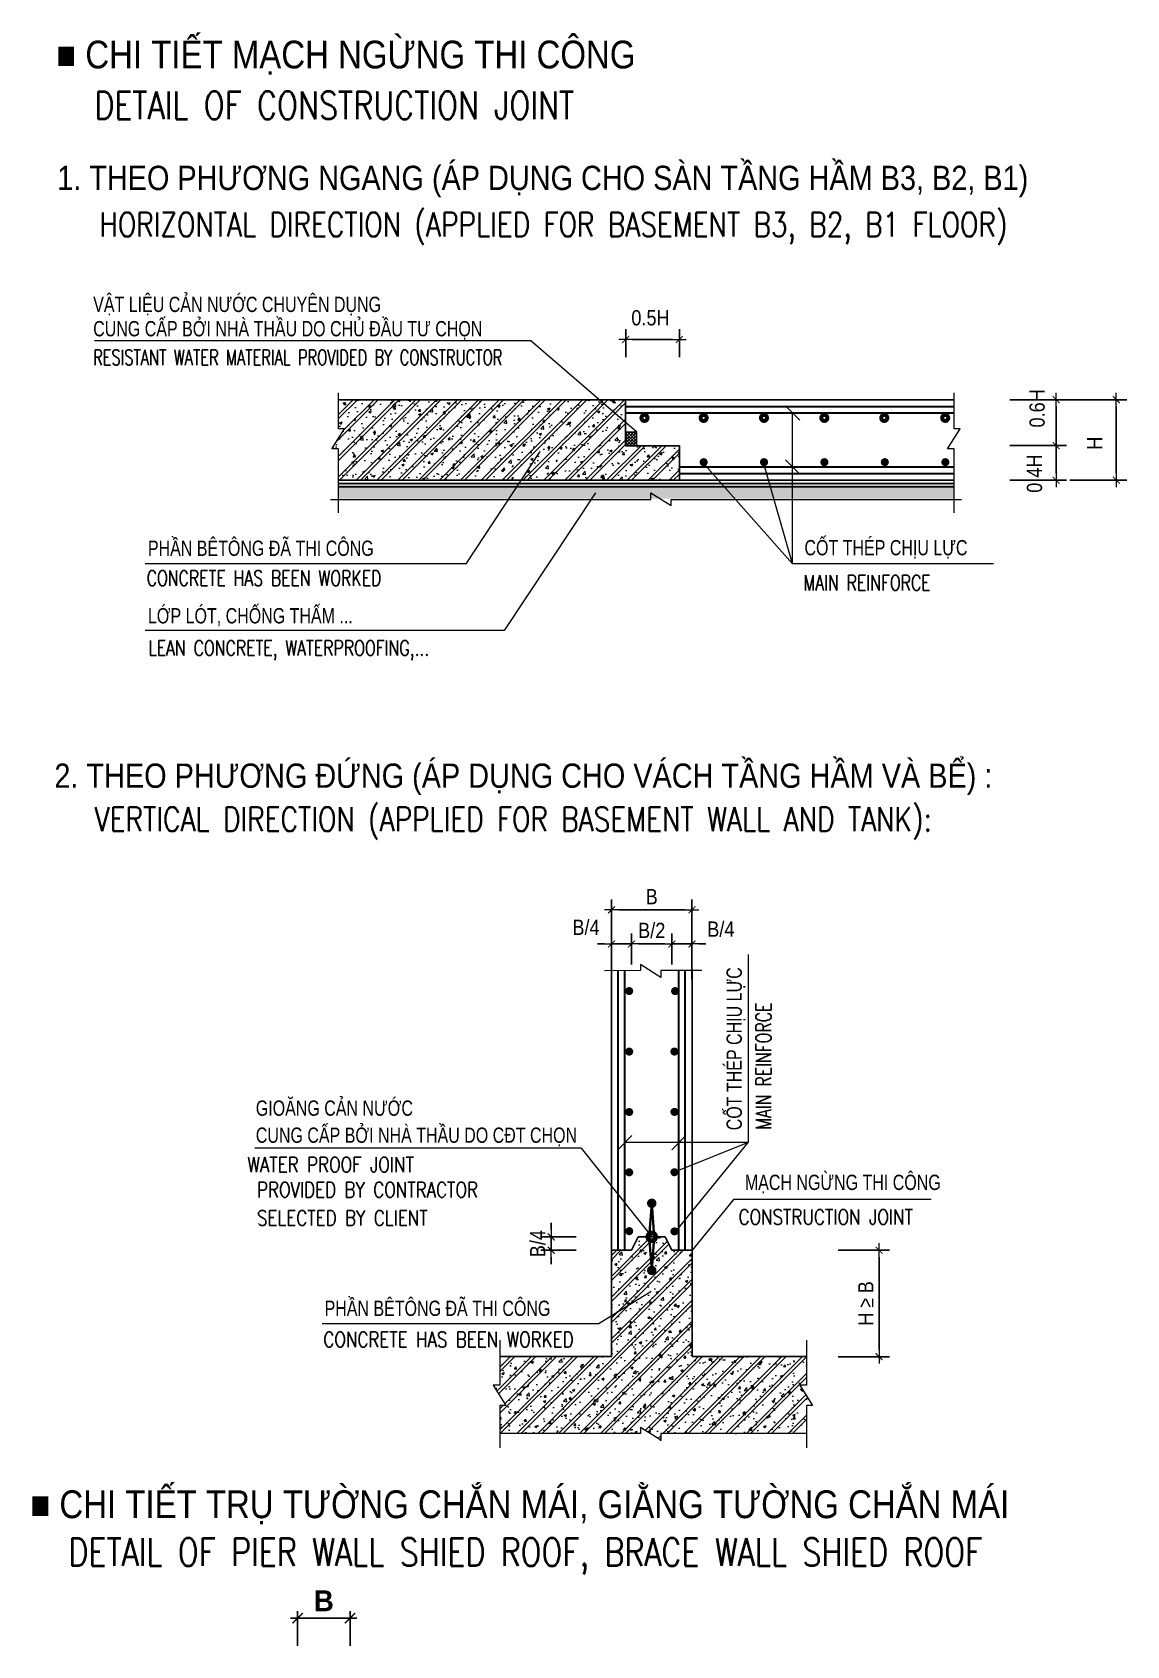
# Model space of a CAD drawing. Header units: millimetres. Extents: x 408913 to 1237273, y -191467 to -86666.
# Drawn here: x 745673 to 761438, y -158192 to -134949 of the extents above; entities that cross this region are included whole.
import ezdxf
from ezdxf.enums import TextEntityAlignment as Align

# ---------------------------------------------------------------- set-up
doc = ezdxf.new("R2010")
doc.units = ezdxf.units.MM
doc.header["$LTSCALE"] = 35
doc.header["$PDMODE"] = 3
for name, color, linetype, lineweight in [('02DIM', 1, 'Continuous', 18), ('03BORDER', 3, 'Continuous', 25), ('05STEEL', 2, 'Continuous', 40), ('08MATERIAL', 9, 'Continuous', 9), ('14PATH', 1, 'Continuous', 15), ('NDC_S_DIM', 1, 'Continuous', 9), ('NDC_S_ENG TEXT', 2, 'Continuous', 9), ('NDC_S_HATCH MATERIAL', 8, 'Continuous', 13), ('NDC_S_REBAR', 4, 'Continuous', 35), ('NDC_S_VN TEXT', 7, 'Continuous', 9)]:
    doc.layers.add(name, color=color, linetype=linetype, lineweight=lineweight)
doc.layers.add('9', color=9, linetype='Continuous')
doc.layers.add('DIM', color=1, linetype='Continuous')
doc.styles.add('AVANTH', font='')
doc.styles.add('NDC_ARIAL', font='arial.ttf', dxfattribs={"width": 0.85})
doc.styles.add('NDC_ROMANS', font='romans.shx', dxfattribs={"width": 0.8})
doc.styles.get('AVANTH').set_extended_font_data('.VnAvantH', bold=True)
doc.dimstyles.new('LI50', dxfattribs={"dimscale": 100, "dimtxt": 3, "dimasz": 1.5, "dimexe": 1, "dimexo": 0, "dimgap": 1, "dimtad": 1, "dimdec": 0, "dimlfac": 0.5, "dimzin": 0, "dimdsep": 46, "dimtxsty": 'AVANTH', "dimblk1": 'ARCHTICK', "dimblk2": 'ARCHTICK', "dimsah": 1, "dimcen": 0, "dimdle": 1, "dimclrd": 256, "dimclre": 256, "dimclrt": 4, "dimadec": 0, "dimazin": 0, "dimtfac": 0.5, "dimtdec": 0, "dimtmove": 0, "dimatfit": 3, "dimldrblk": 'ARCHTICK', "dimfxl": 1, "dimtolj": 1, "dimtzin": 0, "dimarcsym": 0})
doc.dimstyles.new('NDC_1-100', dxfattribs={"dimscale": 100, "dimtxt": 2.2, "dimasz": 1, "dimexe": 1.5, "dimexo": 2, "dimgap": 0.8, "dimtad": 1, "dimdec": 0, "dimdsep": 46, "dimtxsty": 'NDC_ARIAL', "dimblk": 'DIMMARK', "dimcen": 49999.938995, "dimdle": 1.5, "dimclrd": 1, "dimclre": 1, "dimclrt": 3, "dimadec": 0, "dimazin": 0, "dimtfac": 1, "dimtdec": 0, "dimtix": 1, "dimtmove": 2, "dimatfit": 3, "dimfxl": 1, "dimarcsym": 0})

# ---------------------------------------------------------------- blocks, each defined once
blk = doc.blocks.new('DIMMARK')
at = {"layer": 'NDC_S_DIM', "color": 1}
blk.add_line((-1.5, 0), (1, 0), dxfattribs=at)
at = {"layer": 'NDC_S_DIM', "color": 2, "const_width": 0.15}
blk.add_lwpolyline([(-0.5, -0.5), (0.5, 0.5)], dxfattribs=at)
blk = doc.blocks.new('*D560')
at = {"layer": 'DEFPOINTS', "color": 0, "ltscale": 30, "transparency": 16777216}
for p in [(754994, -139375), (754221, -139831), (754994, -139831)]:
    blk.add_point(p, dxfattribs=at)
at = {"layer": 'DIM', "color": 1, "lineweight": -2, "ltscale": 30, "transparency": 16777216}
for p, q in [((754221, -139631), (754221, -139225)), ((754321, -139375), (754894, -139375)), ((754994, -139631), (754994, -139225))]:
    blk.add_line(p, q, dxfattribs=at)
at = {"layer": 'DIM', "color": 1, "lineweight": -2, "ltscale": 30, "transparency": 16777216, "xscale": 100, "yscale": 100, "zscale": 100, "rotation": 180}
blk.add_blockref('DIMMARK', (754221, -139375), dxfattribs=at)
at = {"layer": 'DIM', "color": 1, "lineweight": -2, "ltscale": 30, "transparency": 16777216, "xscale": 100, "yscale": 100, "zscale": 100}
blk.add_blockref('DIMMARK', (754994, -139375), dxfattribs=at)
at = {"layer": 'DIM', "color": 3, "ltscale": 30, "transparency": 16777216, "insert": (754578, -139063), "char_height": 220, "attachment_point": 5, "style": 'NDC_ARIAL'}
blk.add_mtext('0.5H', dxfattribs=at)
blk = doc.blocks.new('*D561')
at = {"layer": 'DEFPOINTS', "color": 0, "ltscale": 30, "transparency": 16777216}
for p in [(759554, -140242), (760421, -141401), (761288, -141401)]:
    blk.add_point(p, dxfattribs=at)
at = {"layer": 'DIM', "color": 1, "lineweight": -2, "ltscale": 30, "transparency": 16777216}
for p, q in [((759754, -140242), (761438, -140242)), ((761288, -140342), (761288, -141301)), ((760621, -141401), (761438, -141401))]:
    blk.add_line(p, q, dxfattribs=at)
at = {"layer": 'DIM', "color": 1, "lineweight": -2, "ltscale": 30, "transparency": 16777216, "xscale": 100, "yscale": 100, "zscale": 100}
for p, rotation in [((761288, -140242), 90), ((761288, -141401), 270)]:
    blk.add_blockref('DIMMARK', p, dxfattribs=dict(at, rotation=rotation))
at = {"layer": 'DIM', "color": 3, "ltscale": 30, "transparency": 16777216, "insert": (760977, -140869), "char_height": 220, "attachment_point": 5, "rotation": 90, "style": 'NDC_ARIAL'}
blk.add_mtext('H', dxfattribs=at)
blk = doc.blocks.new('*D562')
at = {"layer": 'DEFPOINTS', "color": 0, "ltscale": 30, "transparency": 16777216}
for p in [(759554, -140242), (759554, -140904), (760421, -140904)]:
    blk.add_point(p, dxfattribs=at)
at = {"layer": 'DIM', "color": 1, "lineweight": -2, "ltscale": 30, "transparency": 16777216}
for p, q in [((759754, -140242), (760571, -140242)), ((760421, -140342), (760421, -140804)), ((759754, -140904), (760571, -140904))]:
    blk.add_line(p, q, dxfattribs=at)
at = {"layer": 'DIM', "color": 1, "lineweight": -2, "ltscale": 30, "transparency": 16777216, "xscale": 100, "yscale": 100, "zscale": 100}
for p, rotation in [((760421, -140242), 90), ((760421, -140904), 270)]:
    blk.add_blockref('DIMMARK', p, dxfattribs=dict(at, rotation=rotation))
at = {"layer": 'DIM', "color": 3, "ltscale": 30, "transparency": 16777216, "insert": (760148, -140367), "char_height": 220, "attachment_point": 5, "rotation": 90, "style": 'NDC_ARIAL'}
blk.add_mtext('0.6H', dxfattribs=at)
blk = doc.blocks.new('*D563')
at = {"layer": 'DEFPOINTS', "color": 0, "ltscale": 30, "transparency": 16777216}
for p in [(759554, -140904), (759554, -141402), (760421, -141402)]:
    blk.add_point(p, dxfattribs=at)
at = {"layer": 'DIM', "color": 1, "lineweight": -2, "ltscale": 30, "transparency": 16777216}
for p, q in [((759754, -140904), (760571, -140904)), ((760421, -141004), (760421, -141302)), ((759754, -141402), (760571, -141402))]:
    blk.add_line(p, q, dxfattribs=at)
at = {"layer": 'DIM', "color": 1, "lineweight": -2, "ltscale": 30, "transparency": 16777216, "xscale": 100, "yscale": 100, "zscale": 100}
for p, rotation in [((760421, -140904), 90), ((760421, -141402), 270)]:
    blk.add_blockref('DIMMARK', p, dxfattribs=dict(at, rotation=rotation))
at = {"layer": 'DIM', "color": 3, "ltscale": 30, "transparency": 16777216, "insert": (760110, -141307), "char_height": 220, "attachment_point": 5, "rotation": 90, "style": 'NDC_ARIAL'}
blk.add_mtext('0.4H', dxfattribs=at)
blk = doc.blocks.new('*D564')
at = {"layer": 'DEFPOINTS', "color": 0, "ltscale": 30, "transparency": 16777216}
for p in [(753149, -152302), (753707, -152302), (753707, -152495)]:
    blk.add_point(p, dxfattribs=at)
at = {"layer": 'DIM', "color": 1, "lineweight": -2, "ltscale": 30, "transparency": 16777216}
for p, q in [((753149, -152202), (753149, -152102)), ((753507, -152302), (752999, -152302)), ((753149, -152495), (753149, -152302)), ((753507, -152495), (752999, -152495)), ((753149, -152595), (753149, -152695))]:
    blk.add_line(p, q, dxfattribs=at)
at = {"layer": 'DIM', "color": 1, "lineweight": -2, "ltscale": 30, "transparency": 16777216, "xscale": 100, "yscale": 100, "zscale": 100}
for p, rotation in [((753149, -152302), 270), ((753149, -152495), 90)]:
    blk.add_blockref('DIMMARK', p, dxfattribs=dict(at, rotation=rotation))
at = {"layer": 'DIM', "color": 3, "ltscale": 30, "transparency": 16777216, "insert": (752955, -152399), "char_height": 220, "attachment_point": 5, "rotation": 90, "style": 'NDC_ARIAL'}
blk.add_mtext('B/4', dxfattribs=at)
blk = doc.blocks.new('*D565')
at = {"layer": 'DEFPOINTS', "color": 0, "ltscale": 30, "transparency": 16777216}
for p in [(754886, -148083), (754306, -148578), (754886, -148578)]:
    blk.add_point(p, dxfattribs=at)
at = {"layer": 'DIM', "color": 1, "lineweight": -2, "ltscale": 30, "transparency": 16777216}
for p, q in [((754306, -148378), (754306, -147933)), ((754886, -148378), (754886, -147933)), ((754406, -148083), (754786, -148083))]:
    blk.add_line(p, q, dxfattribs=at)
at = {"layer": 'DIM', "color": 1, "lineweight": -2, "ltscale": 30, "transparency": 16777216, "xscale": 100, "yscale": 100, "zscale": 100, "rotation": 180}
blk.add_blockref('DIMMARK', (754306, -148083), dxfattribs=at)
at = {"layer": 'DIM', "color": 1, "lineweight": -2, "ltscale": 30, "transparency": 16777216, "xscale": 100, "yscale": 100, "zscale": 100}
blk.add_blockref('DIMMARK', (754886, -148083), dxfattribs=at)
at = {"layer": 'DIM', "color": 3, "ltscale": 30, "transparency": 16777216, "insert": (754596, -147889), "char_height": 220, "attachment_point": 5, "style": 'NDC_ARIAL'}
blk.add_mtext('B/2', dxfattribs=at)
blk = doc.blocks.new('*D566')
at = {"layer": 'DEFPOINTS', "color": 0, "ltscale": 30, "transparency": 16777216}
for p in [(754306, -148083), (754016, -148578), (754306, -148578)]:
    blk.add_point(p, dxfattribs=at)
at = {"layer": 'DIM', "color": 1, "lineweight": -2, "ltscale": 30, "transparency": 16777216}
for p, q in [((754016, -148378), (754016, -147933)), ((754306, -148378), (754306, -147933)), ((753916, -148083), (753816, -148083)), ((754016, -148083), (754306, -148083)), ((754406, -148083), (754506, -148083))]:
    blk.add_line(p, q, dxfattribs=at)
at = {"layer": 'DIM', "color": 1, "lineweight": -2, "ltscale": 30, "transparency": 16777216, "xscale": 100, "yscale": 100, "zscale": 100}
blk.add_blockref('DIMMARK', (754016, -148083), dxfattribs=at)
at = {"layer": 'DIM', "color": 1, "lineweight": -2, "ltscale": 30, "transparency": 16777216, "xscale": 100, "yscale": 100, "zscale": 100, "rotation": 180}
blk.add_blockref('DIMMARK', (754306, -148083), dxfattribs=at)
at = {"layer": 'DIM', "color": 3, "ltscale": 30, "transparency": 16777216, "insert": (753649, -147844), "char_height": 220, "attachment_point": 5, "style": 'NDC_ARIAL'}
blk.add_mtext('B/4', dxfattribs=at)
blk = doc.blocks.new('*D567')
at = {"layer": 'DEFPOINTS', "color": 0, "ltscale": 30, "transparency": 16777216}
for p in [(755176, -147591), (754016, -148791), (755176, -148791)]:
    blk.add_point(p, dxfattribs=at)
at = {"layer": 'DIM', "color": 1, "lineweight": -2, "ltscale": 30, "transparency": 16777216}
for p, q in [((754016, -148591), (754016, -147441)), ((755176, -148591), (755176, -147441)), ((754116, -147591), (755076, -147591))]:
    blk.add_line(p, q, dxfattribs=at)
at = {"layer": 'DIM', "color": 1, "lineweight": -2, "ltscale": 30, "transparency": 16777216, "xscale": 100, "yscale": 100, "zscale": 100, "rotation": 180}
blk.add_blockref('DIMMARK', (754016, -147591), dxfattribs=at)
at = {"layer": 'DIM', "color": 1, "lineweight": -2, "ltscale": 30, "transparency": 16777216, "xscale": 100, "yscale": 100, "zscale": 100}
blk.add_blockref('DIMMARK', (755176, -147591), dxfattribs=at)
at = {"layer": 'DIM', "color": 3, "ltscale": 30, "transparency": 16777216, "insert": (754596, -147401), "char_height": 220, "attachment_point": 5, "style": 'NDC_ARIAL'}
blk.add_mtext('B', dxfattribs=at)
blk = doc.blocks.new('*D568')
at = {"layer": 'DEFPOINTS', "color": 0, "ltscale": 30, "transparency": 16777216}
for p in [(755176, -148083), (754886, -148578), (755176, -148578)]:
    blk.add_point(p, dxfattribs=at)
at = {"layer": 'DIM', "color": 1, "lineweight": -2, "ltscale": 30, "transparency": 16777216}
for p, q in [((754886, -148378), (754886, -147933)), ((755176, -148378), (755176, -147933)), ((754786, -148083), (754686, -148083)), ((754886, -148083), (755176, -148083)), ((755276, -148083), (755376, -148083))]:
    blk.add_line(p, q, dxfattribs=at)
at = {"layer": 'DIM', "color": 1, "lineweight": -2, "ltscale": 30, "transparency": 16777216, "xscale": 100, "yscale": 100, "zscale": 100}
blk.add_blockref('DIMMARK', (754886, -148083), dxfattribs=at)
at = {"layer": 'DIM', "color": 1, "lineweight": -2, "ltscale": 30, "transparency": 16777216, "xscale": 100, "yscale": 100, "zscale": 100, "rotation": 180}
blk.add_blockref('DIMMARK', (755176, -148083), dxfattribs=at)
at = {"layer": 'DIM', "color": 3, "ltscale": 30, "transparency": 16777216, "insert": (755592, -147870), "char_height": 220, "attachment_point": 5, "style": 'NDC_ARIAL'}
blk.add_mtext('B/4', dxfattribs=at)
blk = doc.blocks.new('*D569')
at = {"layer": 'DEFPOINTS', "color": 0, "ltscale": 30, "transparency": 16777216}
for p in [(757083, -152495), (757083, -154028), (757870, -154028)]:
    blk.add_point(p, dxfattribs=at)
at = {"layer": 'DIM', "color": 1, "lineweight": -2, "ltscale": 30, "transparency": 16777216}
for p, q in [((757283, -152495), (758020, -152495)), ((757870, -152595), (757870, -153928)), ((757283, -154028), (758020, -154028))]:
    blk.add_line(p, q, dxfattribs=at)
at = {"layer": 'DIM', "color": 1, "lineweight": -2, "ltscale": 30, "transparency": 16777216, "xscale": 100, "yscale": 100, "zscale": 100}
for p, rotation in [((757870, -152495), 90), ((757870, -154028), 270)]:
    blk.add_blockref('DIMMARK', p, dxfattribs=dict(at, rotation=rotation))
at = {"layer": 'DIM', "color": 3, "ltscale": 30, "transparency": 16777216, "insert": (757680, -153261), "char_height": 220, "attachment_point": 5, "rotation": 90, "style": 'NDC_ARIAL'}
blk.add_mtext('H {\\A0;\\fSymbol|b0|i0|c2|p17;³ }B', dxfattribs=at)
blk = doc.blocks.new('_ArchTick')
at = {"color": 0, "linetype": 'ByBlock', "const_width": 0.15}
blk.add_lwpolyline([(-0.5, -0.5), (0.5, 0.5)], dxfattribs=at)
blk = doc.blocks.new('*D570')
at = {"layer": '9', "linetype": 'ByBlock', "lineweight": -2, "transparency": 16777216}
for p, q in [((750350, -157795), (749395, -157795)), ((749495, -158192), (749495, -157695)), ((750250, -158192), (750250, -157695))]:
    blk.add_line(p, q, dxfattribs=at)
at = {"layer": 'DEFPOINTS', "color": 0, "linetype": 'ByBlock', "transparency": 16777216}
for p in [(749495, -157795), (749495, -158192), (750250, -158192)]:
    blk.add_point(p, dxfattribs=at)
at = {"layer": '9', "linetype": 'ByBlock', "lineweight": -2, "transparency": 16777216, "xscale": 150, "yscale": 150, "zscale": 150, "rotation": 180}
blk.add_blockref('_ArchTick', (749495, -157795), dxfattribs=at)
at = {"layer": '9', "linetype": 'ByBlock', "lineweight": -2, "transparency": 16777216, "xscale": 150, "yscale": 150, "zscale": 150}
blk.add_blockref('_ArchTick', (750250, -157795), dxfattribs=at)
at = {"layer": '9', "color": 4, "linetype": 'ByBlock', "transparency": 16777216, "insert": (749872, -157545), "char_height": 300, "attachment_point": 5, "style": 'AVANTH'}
blk.add_mtext('\\A1;b', dxfattribs=at)

msp = doc.modelspace()

# ---------------------------------------------------------------- hatches: boundary and pattern name
at = {"layer": '08MATERIAL'}
h = msp.add_hatch(dxfattribs=at)
h.set_pattern_fill('ANSI37', color=8, scale=9.667891, style=0)
h.set_pattern_definition([(45, (683752.485, -190674.81), (-21.705035, 21.705035), []), (135, (683752.485, -190674.81), (-21.705035, -21.705035), [])])
h.paths.add_polyline_path([(754220.6, -140904.4), (754382.7, -140904.4), (754382.7, -140711.1), (754220.6, -140711.1)])
h = msp.add_hatch(dxfattribs=at)
h.set_pattern_fill('AR-CONC', color=256, scale=1.933578, style=0)
h.set_pattern_definition([(50, (693727.48, -191312.2), (352.2683, -30.8195), [36.8347, -405.1813]), (355, (693727.48, -191312.2), (-68.1448, 369.423), [29.4677, -324.145]), (100.451, (693756.83, -191314.76), (284.1248, 338.6018), [31.3046, -344.351]), (46.1842, (693727.48, -191213.97), (524.1525, -81.2921), [55.252, -607.772]), (96.6356, (693771.16, -191220.74), (459.0397, 478.4167), [46.957, -516.5264]), (351.184, (693727.5, -191213.97), (459.0404, 478.416), [44.2016, -486.2176]), (21, (693776.6, -191238.52), (293.1592, -197.7384), [36.8347, -405.1813]), (326, (693776.6, -191238.52), (119.499, 356.1418), [29.4677, -324.145]), (71.4514, (693801.02, -191255), (412.6575, 158.4043), [31.3046, -344.351]), (37.5, (693727.48, -191312.19), (5.97206, 163.49379), [0, -320.21603, 0, -329.05635, 0, -325.3729]), (7.5, (693727.48, -191312.19), (129.20105, 193.707), [0, -187.61123, 0, -312.8491, 0, -124.01004]), (327.5, (693617.95, -191312.19), (262.17503, -11.07697), [0, -122.7822, 0, -383.08053, 0, -508.3184]), (317.5, (693568.84, -191312.2), (286.41937, 49.1641), [0, -159.6169, 0, -254.40476, 0, -360.9797])])
h.paths.add_polyline_path([(752571.1, -141669), (752715.2, -141450.7), (750084, -141450.7), (750084, -141669)])
h.paths.add_polyline_path([(755751.2, -141669), (755557.7, -141450.7), (752715.2, -141450.7), (752571.1, -141669)])
h.paths.add_polyline_path([(755557.7, -141450.7), (755751.2, -141669), (756340, -141669), (756276.9, -141450.7)])
h.paths.add_polyline_path([(756276.9, -141450.7), (756340, -141669), (756624.9, -141669), (756624.9, -141450.7)])
h.paths.add_polyline_path([(756624.9, -141450.7), (756624.9, -141669), (758950.7, -141669), (758950.7, -141450.7)])
at = {"layer": 'NDC_S_HATCH MATERIAL'}
h = msp.add_hatch(dxfattribs=at)
h.set_pattern_fill('BT-01', color=256, scale=50, style=0, pattern_type=2)
h.set_pattern_definition([(50, (372977.8, -283816.17), (358.6301, -31.37607), [37.5, -412.5]), (355, (372977.8, -283816.17), (-69.37567, 376.09607), [30, -330]), (100.4514, (373007.7, -283818.8), (289.2547, 344.71977), [31.8701, -350.57106]), (46.1842, (372977.8, -283716.17), (533.62052, -82.7595), [56.25, -618.75]), (96.6356, (373022.27, -283723.07), (467.33135, 487.05894), [47.80514, -525.8565]), (351.1842, (372977.8, -283716.2), (467.331, 487.0593), [45, -495]), (21, (373027.8, -283741.17), (298.45353, -201.30945), [37.5, -412.5]), (326, (373027.8, -283741.17), (121.65767, 362.57502), [30, -330]), (71.4514, (373052.67, -283757.95), (420.1113, 161.26525), [31.8701, -350.57106]), (37.5, (372977.8, -283816.17), (6.079928, 166.446927), [0, -326, 0, -335, 0, -331.25]), (7.5, (372977.8, -283816.17), (131.53477, 197.205856), [0, -191, 0, -318.5, 0, -126.25]), (327.5, (372866.3, -283816.17), (266.91122, -11.277436), [0, -125, 0, -390, 0, -517.5]), (317.5, (372816.3, -283816.17), (291.59308, 50.05249), [0, -162.5, 0, -259, 0, -367.5]), (45, (372977.8, -283816.17), (-150.26019, 150.26019), []), (45, (372977.8, -283754.92), (-150.26019, 150.26019), [])])
h.paths.add_polyline_path([(754220.6, -140587.4), (753767.9, -140242.2), (750083.8, -140242.2), (750084, -140660.2), (750171.1, -140660.2), (749987.6, -140951.6), (750084, -140951.6), (750084, -141402.3), (754994, -141402.3), (754994, -140904.4), (754220.6, -140904.4)])
h.paths.add_polyline_path([(754220.6, -140242.2), (753767.9, -140242.2), (754220.6, -140587.4)], flags=17)
h = msp.add_hatch(dxfattribs=at)
h.set_pattern_fill('BT-01', color=256, scale=50, style=0, pattern_type=2)
h.set_pattern_definition([(50, (369978.02, -287238.1), (358.6301, -31.37607), [37.5, -412.5]), (355, (369978.02, -287238.1), (-69.37567, 376.09607), [30, -330]), (100.4514, (370007.9, -287240.73), (289.2547, 344.71977), [31.8701, -350.57106]), (46.1842, (369978.02, -287138.1), (533.62052, -82.7595), [56.25, -618.75]), (96.6356, (370022.5, -287145), (467.33135, 487.05894), [47.80514, -525.8565]), (351.1842, (369978, -287138.1), (467.331, 487.0593), [45, -495]), (21, (370028.02, -287163.1), (298.45353, -201.30945), [37.5, -412.5]), (326, (370028.02, -287163.1), (121.65767, 362.57502), [30, -330]), (71.4514, (370052.9, -287179.9), (420.1113, 161.26525), [31.8701, -350.57106]), (37.5, (369978.02, -287238.11), (6.079928, 166.446927), [0, -326, 0, -335, 0, -331.25]), (7.5, (369978.02, -287238.11), (131.53477, 197.205856), [0, -191, 0, -318.5, 0, -126.25]), (327.5, (369866.52, -287238.11), (266.91122, -11.277436), [0, -125, 0, -390, 0, -517.5]), (317.5, (369816.52, -287238.11), (291.59308, 50.05249), [0, -162.5, 0, -259, 0, -367.5]), (45, (369978.02, -287238.11), (-150.26019, 150.26019), []), (45, (369978.02, -287176.86), (-150.26019, 150.26019), [])])
h.paths.add_polyline_path([(756825.7, -154024.1), (755176.2, -154024.1), (755176.2, -152495.3), (754886.2, -152495.3), (754789.5, -152301.9), (754652.8, -152301.9, -0.4142136), (754596.2, -152358.6, -0.4142136), (754539.5, -152301.9), (754402.8, -152301.9), (754306.1, -152495.3), (754016.1, -152495.3), (754016.1, -154024.1), (752407.2, -154024.1), (752407.2, -154440), (752310.8, -154440), (752494.3, -154731.4), (752407.2, -154731.4), (752407.1, -155135.1), (754434.1, -155134.9), (754434.1, -155047.8), (754725.5, -155231.3), (754725.5, -155134.9), (756825.6, -155134.9), (756825.7, -154731.4), (756912.8, -154731.4), (756729.3, -154440), (756825.7, -154440)])
h.paths.add_polyline_path([(754596.2, -152819.3, -1), (754596.2, -152751.3, -1)], flags=16)

# ---------------------------------------------------------------- linework, layer by layer
at = {"layer": '02DIM'}
for points in [[(750084, -141870.2), (750084, -140951.6), (749987.6, -140951.6), (750171.1, -140660.2), (750084, -140660.2), (750083.7, -140142.5)], [(758950.7, -141870.2), (758950.7, -140951.6), (758854.3, -140951.6), (759037.8, -140660.2), (758950.7, -140660.2), (758950.5, -140142.5)], [(749968.1, -141680.1), (754584.2, -141680.1), (754584.2, -141583.7), (754875.6, -141767.2), (754875.6, -141680.1), (759059.4, -141679.9)], [(755320.1, -148467.1), (754725.5, -148467.1), (754725.5, -148563.5), (754434.1, -148380), (754434.1, -148467.1), (753916.4, -148467.3)], [(752407.2, -153790.4), (752407.2, -154440), (752310.8, -154440), (752494.3, -154731.4), (752407.2, -154731.4), (752407.1, -155339.7)], [(756825.7, -153790.4), (756825.7, -154440), (756729.3, -154440), (756912.8, -154731.4), (756825.7, -154731.4), (756825.6, -155339.7)], [(756825.6, -155134.9), (754725.5, -155134.9), (754725.5, -155231.3), (754434.1, -155047.8), (754434.1, -155134.9), (752407.3, -155135.1)]]:
    msp.add_lwpolyline(points, dxfattribs=at)
at = {"layer": '03BORDER'}
for p, q in [((750083.8, -140242.2), (758950.5, -140242.2)), ((754220.6, -140242.2), (754220.6, -140904.4)), ((754220.6, -140904.4), (754994, -140904.4)), ((754994, -140904.4), (754994, -141402.3)), ((750083.8, -141402.3), (758950.7, -141402.3)), ((750083.8, -141450.7), (758950.7, -141450.7)), ((750083.8, -141495.1), (758950.7, -141495.1)), ((754016.1, -154024.1), (754016.1, -148467.3)), ((755176.2, -154024.1), (755176.2, -148467.1)), ((754306.1, -152495.3), (754402.8, -152301.9)), ((754402.8, -152301.9), (754789.5, -152301.9)), ((754886.2, -152495.3), (754789.5, -152301.9)), ((754016.1, -152495.3), (754306.1, -152495.3)), ((754886.2, -152495.3), (755176.2, -152495.3)), ((752407.2, -154024.1), (754016.1, -154024.1)), ((755176.2, -154024.1), (756825.7, -154024.1))]:
    msp.add_line(p, q, dxfattribs=at)
for points, const_width in [([(754462.8, -140504.4, 1), (754520.8, -140504.4, 1)], 87), ([(755314.6, -140504.4, 1), (755372.6, -140504.4, 1)], 87), ([(756184.2, -140504.4, 1), (756242.2, -140504.4, 1)], 87), ([(757053.3, -140504.4, 1), (757111.3, -140504.4, 1)], 87), ([(757916.9, -140504.4, 1), (757974.9, -140504.4, 1)], 87), ([(758794.3, -140504.4, 1), (758852.3, -140504.4, 1)], 87), ([(755314.8, -141142.1, 1), (755372.8, -141142.1, 1)], 58), ([(756184.9, -141142.1, 1), (756242.9, -141142.1, 1)], 58), ([(757054.5, -141142.1, 1), (757112.5, -141142.1, 1)], 58), ([(757924.9, -141142.1, 1), (757982.9, -141142.1, 1)], 58), ([(758796.9, -141142.1, 1), (758854.9, -141142.1, 1)], 58), ([(754271.3, -148790.2, 1), (754271.3, -148732.2, 1)], 58), ([(754933, -148790.9, 1), (754933, -148732.9, 1)], 58), ([(754271.3, -149661.5, 1), (754271.3, -149603.5, 1)], 58), ([(754923, -149661.5, 1), (754923, -149603.5, 1)], 58), ([(754271.3, -150532.4, 1), (754271.3, -150474.4, 1)], 58), ([(754923, -150530.9, 1), (754923, -150472.9, 1)], 58), ([(754271.3, -151400.6, 1), (754271.3, -151342.5, 1)], 58), ([(754923, -151399.3, 1), (754923, -151341.3, 1)], 58), ([(754596.2, -151784.5, -1), (754596.2, -151852.5, -1)], 68), ([(754271.3, -152248.7, 1), (754271.3, -152190.7, 1)], 58), ([(754596.2, -152358.6, 1), (754596.2, -152245.3, 1)], 68), ([(754923, -152252.1, 1), (754923, -152194, 1)], 58), ([(754596.2, -152819.3, 1), (754596.2, -152751.3, 1)], 68)]:
    msp.add_lwpolyline(points, format="xyb", close=True, dxfattribs=dict(at, const_width=const_width))
at = {"layer": '05STEEL'}
for p, q in [((754596.2, -151818.5), (754561.1, -152301.9)), ((754596.2, -151818.5), (754631.2, -152301.9)), ((754596.2, -152785.3), (754561.1, -152301.9)), ((754596.2, -152785.3), (754631.2, -152301.9))]:
    msp.add_line(p, q, dxfattribs=at)
at = {"layer": '08MATERIAL', "color": 8}
msp.add_lwpolyline([(754220.6, -140904.4), (754382.7, -140904.4), (754382.7, -140711.1), (754220.6, -140711.1)], close=True, dxfattribs=at)
at = {"layer": '14PATH', "linetype": 'ByBlock'}
for p, q in [((756522.4, -140331.6), (756727.5, -140536.7)), ((756624.9, -142606), (756624.9, -140434.2)), ((751920.9, -142606), (752988.5, -140988.2)), ((755362.5, -141182.2), (756624.9, -142606)), ((756624.9, -142606), (756213.3, -141182.2)), ((756522.4, -141109.7), (756727.5, -141314.8)), ((754105.5, -151046.2), (754310.6, -150841.1)), ((754883.6, -151046.2), (755088.7, -150841.1)), ((753580.6, -151026.5), (754596.2, -152301.9)), ((755985.3, -150943.6), (754207.1, -150943.6)), ((754956.1, -152206), (755985.3, -150943.6)), ((755985.3, -150943.6), (754956.1, -151355.3)), ((755777.1, -151760.9), (755176.2, -152495.3)), ((753825.7, -153554.9), (754586.8, -153085.5))]:
    msp.add_line(p, q, dxfattribs=at)
for points in [[(754382.7, -140711.1), (752856.1, -139394.8), (746567.6, -139394.8)], [(753783.9, -141581.6), (752472.8, -143568.4), (747299.3, -143568.4)], [(751920.9, -142606), (747299.3, -142606)], [(759517.3, -142606), (756624.9, -142606)], [(755985.3, -148232.8), (755985.3, -150943.6)], [(753580.6, -151026.5), (748879.8, -151026.5)], [(755777.1, -151760.9), (758619.4, -151760.9)], [(753825.7, -153554.9), (749850.6, -153554.9)]]:
    msp.add_lwpolyline(points, dxfattribs=at)
at = {"layer": 'NDC_S_REBAR'}
for p, q in [((754220.6, -140338.9), (758950.5, -140338.9)), ((754220.6, -140433.2), (758950.5, -140433.2)), ((754994, -141211.3), (758950.5, -141211.3)), ((754994, -141305.7), (758950.5, -141305.7)), ((754112.8, -152495.3), (754112.8, -148467.2)), ((754207.1, -152495.3), (754207.1, -148467.2)), ((754985.2, -152495.3), (754985.2, -148467.1)), ((755079.6, -152495.3), (755079.6, -148467.1))]:
    msp.add_line(p, q, dxfattribs=at)

# ---------------------------------------------------------------- texts
at = {"layer": 'NDC_S_ENG TEXT', "style": 'NDC_ROMANS'}
for s, width, p in [('RESISTANT WATER MATERIAL PROVIDED BY CONSTRUCTOR', 0.7, (746550.5, -139632.4)), ('CONCRETE HAS BEEN WORKED', 0.75, (747321.5, -142812.5)), ('MAIN REINFORCE', 0.75, (756782.3, -142879.4)), ('LEAN CONCRETE, WATERPROOFING,...', 0.75, (747347, -143819.4)), ('  WATER PROOF JOINT', 0.8, (748530.9, -151261.5)), ('PROVIDED BY CONTRACTOR ', 0.8, (748910.9, -151622.5)), ('SELECTED BY CLIENT', 0.8, (748910.9, -152030.5)), ('CONSTRUCTION JOINT', 0.8, (755847.7, -152015.6)), ('CONCRETE HAS BEEN WORKED', 0.8, (749866.5, -153780.4))]:
    msp.add_text(s, height=220, dxfattribs=dict(at, width=width)).set_placement(p, align=Align.MIDDLE_LEFT)
at = {"layer": 'NDC_S_ENG TEXT', "style": 'NDC_ROMANS', "width": 0.75}
msp.add_text('MAIN REINFORCE', height=220, rotation=90, dxfattribs=at).set_placement((756206.8, -150759.5), align=Align.MIDDLE_LEFT)
at = {"layer": 'NDC_S_ENG TEXT', "width": 19103.151, "attachment_point": 1, "style": 'NDC_ROMANS'}
for s, insert, char_height in [('\\pi-800,l1200,t1600;DETAIL OF CONSTRUCTION JOINT', (746166.1, -135800.7), 400), ('\\pi-1050,l1750,t1750;HORIZONTAL DIRECTION (APPLIED FOR BASEMENT B3, B2, B1 FLOOR)', (745942.1, -137543.1), 350), ('VERTICAL DIRECTION (APPLIED FOR BASEMENT WALL AND TANK):', (746573.2, -146109.7), 350), ('\\pi-800,l1200,t1600;DETAIL OF PIER WALL SHIED ROOF, BRACE WALL SHIED ROOF', (745792.4, -156643.2), 400)]:
    msp.add_mtext(s, dxfattribs=dict(at, insert=insert, char_height=char_height))
at = {"layer": 'NDC_S_VN TEXT', "style": 'NDC_ARIAL', "width": 0.85}
for s, p in [('■ CHI TIẾT MẠCH NGỪNG THI CÔNG', (746018, -135470.1)), ('■ CHI TIẾT TRỤ TƯỜNG CHẮN MÁI, GIẰNG TƯỜNG CHẮN MÁI', (745644.3, -156354))]:
    msp.add_text(s, height=400, dxfattribs=at).set_placement(p)
at = {"layer": 'NDC_S_VN TEXT', "style": 'NDC_ARIAL'}
for s, height, width, p in [('1. THEO PHƯƠNG NGANG (ÁP DỤNG CHO SÀN TẦNG HẦM B3, B2, B1)', 350, 0.85, (746032, -137046.9)), ('VẬT LIỆU CẢN NƯỚC CHUYÊN DỤNG', 220, 0.75, (746550.5, -138868.9)), ('CUNG CẤP BỞI NHÀ THẦU DO CHỦ ĐẦU TƯ CHỌN', 220, 0.75, (746550.5, -139219.2)), ('PHẦN BÊTÔNG ĐÃ THI CÔNG ', 220, 0.75, (747338.5, -142382)), ('CỐT THÉP CHỊU LỰC', 220, 0.75, (756796.3, -142373.9)), ('LỚP LÓT, CHỐNG THẤM ...', 220, 0.75, (747338.5, -143354.9)), ('2. THEO PHƯƠNG ĐỨNG (ÁP DỤNG CHO VÁCH TẦNG HẦM VÀ BỂ) :', 350, 0.85, (745991.7, -145658.2)), ('GIOĂNG CẢN NƯỚC ', 220, 0.75, (748892.9, -150447.5)), ('CUNG CẤP BỞI NHÀ THẦU DO CĐT CHỌN', 220, 0.75, (748892.9, -150837)), ('MẠCH NGỪNG THI CÔNG', 220, 0.75, (755937.6, -151516.6)), ('PHẦN BÊTÔNG ĐÃ THI CÔNG ', 220, 0.75, (749883.4, -153330.9))]:
    msp.add_text(s, height=height, dxfattribs=dict(at, width=width)).set_placement(p, align=Align.MIDDLE_LEFT)
at = {"layer": 'NDC_S_VN TEXT', "style": 'NDC_ARIAL', "width": 0.75}
msp.add_text('CỐT THÉP CHỊU LỰC', height=220, rotation=90, dxfattribs=at).set_placement((755783.8, -150766.3), align=Align.MIDDLE_LEFT)

# ---------------------------------------------------------------- dimensions: what is measured, and where the dimension line sits
at = {"layer": '9', "linetype": 'ByBlock'}
dim = msp.add_linear_dim(base=(749494.9, -157794.8), p1=(750249.7, -158191.8), p2=(749494.9, -158191.8), text='b', dimstyle='LI50', dxfattribs=at)
dim.commit()
dim.dimension.update_dxf_attribs({"geometry": '*D570', "text_midpoint": (749872.3, -157544.8)})
at = {"layer": 'DIM', "ltscale": 30}
for base, p1, p2, angle, text, picture, middle in [((754994, -139374.8), (754220.6, -139831), (754994, -139831), 180, '0.5H', '*D560', (754577.9, -139062.8)), ((760421, -140904.4), (759553.6, -140242.2), (759553.6, -140904.4), 90, '0.6H', '*D562', (760147.8, -140367.3)), ((761288.3, -141401.4), (759553.6, -140242.2), (760421, -141401.4), 90, 'H', '*D561', (760977, -140869.1)), ((760421, -141402.3), (759553.6, -140904.4), (759553.6, -141402.3), 90, '0.4H', '*D563', (760109.6, -141307.3)), ((754306.1, -148082.9), (754016.1, -148578.2), (754306.1, -148578.2), 180, 'B/4', '*D566', (753648.7, -147844.4)), ((755176.2, -148082.9), (754886.2, -148578.2), (755176.2, -148578.2), 180, 'B/4', '*D568', (755591.7, -147870.5))]:
    dim = msp.add_linear_dim(base=base, p1=p1, p2=p2, angle=angle, text=text, dimstyle='NDC_1-100', dxfattribs=at)
    dim.commit()
    dim.dimension.update_dxf_attribs({"geometry": picture, "text_midpoint": middle, "dimtype": 160})
for base, p1, p2, angle, text, picture, middle in [((755176.2, -147590.5), (754016.1, -148791.2), (755176.2, -148791.2), 180, 'B', '*D567', (754596.2, -147400.5)), ((754886.2, -148082.9), (754306.1, -148578.2), (754886.2, -148578.2), 180, 'B/2', '*D565', (754596.2, -147889.1)), ((753148.7, -152301.9), (753707.2, -152495.3), (753707.2, -152301.9), 270, 'B/4', '*D564', (752955, -152398.6)), ((757870.3, -154027.5), (757083.2, -152495.3), (757083.2, -154027.5), 90, 'H {\\A0;\\fSymbol|b0|i0|c2|p17;³ }B', '*D569', (757680.3, -153261.4))]:
    dim = msp.add_linear_dim(base=base, p1=p1, p2=p2, angle=angle, text=text, dimstyle='NDC_1-100', dxfattribs=at)
    dim.commit()
    dim.dimension.update_dxf_attribs({"geometry": picture, "text_midpoint": middle})

doc.saveas('drawing.dxf')
